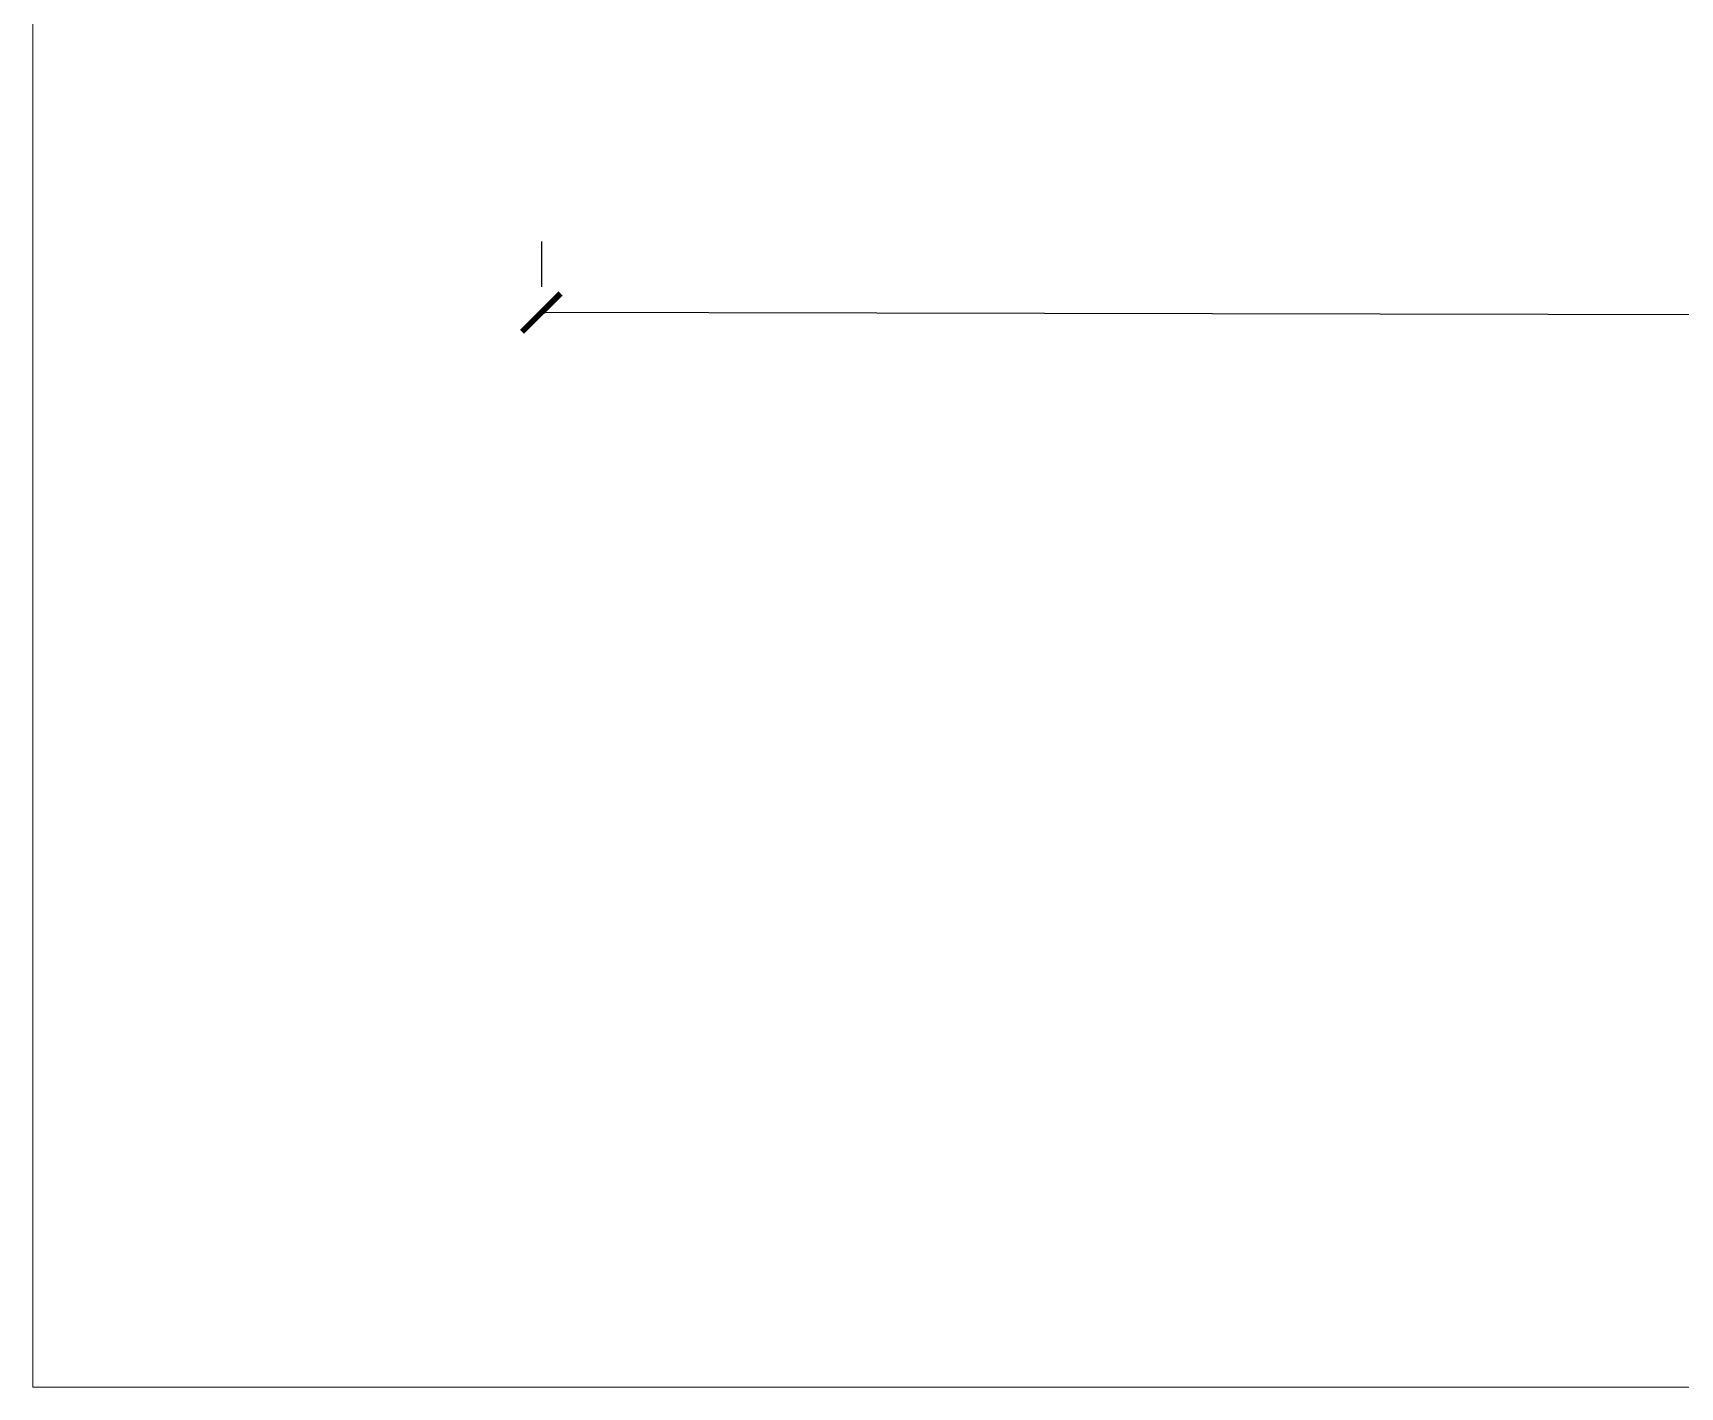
# Model space of a CAD drawing. Header units: centimetres. Extents: x 2280 to 32242, y -4577 to 2534.
# Drawn here: x 29092 to 29734, y -4085 to -3556 of the extents above; entities that cross this region are included whole.
import ezdxf

# ---------------------------------------------------------------- set-up
doc = ezdxf.new("R2010")
doc.units = ezdxf.units.CM
doc.layers.get('0').update_dxf_attribs({"lineweight": 15})
doc.layers.add('dim', color=40, linetype='Continuous', lineweight=0)
doc.styles.get("Standard").update_dxf_attribs({"font": 'cdm.shx'})
doc.dimstyles.new('mojje', dxfattribs={"dimtxt": 5, "dimasz": 15, "dimexe": 10, "dimexo": 30, "dimgap": 5, "dimtad": 1, "dimtxsty": 'Standard', "dimblk": 'ARCHTICK', "dimcen": 0, "dimadec": 0, "dimazin": 0, "dimtfac": 1, "dimtmove": 0, "dimatfit": 3, "dimldrblk": 'NONE', "dimfxl": 1, "dimarcsym": 2})

# ---------------------------------------------------------------- blocks, each defined once
blk = doc.blocks.new('_ArchTick')
at = {"color": 0, "linetype": 'ByBlock', "const_width": 0.15}
blk.add_lwpolyline([(-0.5, -0.5), (0.5, 0.5)], dxfattribs=at)
blk = doc.blocks.new('*D183')
at = {"layer": 'Defpoints', "color": 0, "transparency": 16777216}
for p in [(29290.36, -3665.55), (29290.35, -3667.86), (30415.94, -3670.03)]:
    blk.add_point(p, dxfattribs=at)
at = {"layer": 'dim', "color": 0, "lineweight": -2, "transparency": 16777216}
for p, q in [((29290.41, -3637.86), (29290.38, -3655.55)), ((30415.99, -3640.03), (30415.96, -3657.72)), ((30415.94, -3667.72), (29290.36, -3665.55))]:
    blk.add_line(p, q, dxfattribs=at)
at = {"layer": 'dim', "color": 0, "lineweight": -2, "transparency": 16777216, "xscale": 15, "yscale": 15, "zscale": 15}
for p, rotation in [((29290.36, -3665.55), 179.8894476756487), ((30415.94, -3667.72), 359.8894476756487)]:
    blk.add_blockref('_ArchTick', p, dxfattribs=dict(at, rotation=rotation))
at = {"layer": 'dim', "color": 0, "transparency": 16777216, "insert": (29853.17, -3658.64), "char_height": 5, "attachment_point": 5, "rotation": 359.88945}
blk.add_mtext('1125,59', dxfattribs=at)
blk = doc.blocks.new('_None')

msp = doc.modelspace()

# ---------------------------------------------------------------- linework, layer by layer
at = {"layer": 'dim'}
msp.add_lwpolyline([(29092.147, -1857.126), (29092.147, -4084.626), (32242.147, -4084.626), (32242.147, -1857.126)], close=True, dxfattribs=at)

# ---------------------------------------------------------------- dimensions: what is measured, and where the dimension line sits
dim = msp.add_aligned_dim(p1=(30415.937, -3670.029), p2=(29290.353, -3667.857), distance=-2.306, dimstyle='mojje', dxfattribs=at)
dim.commit()
dim.dimension.update_dxf_attribs({"geometry": '*D183', "text_midpoint": (29853.165, -3658.637)})

doc.saveas('drawing.dxf')
